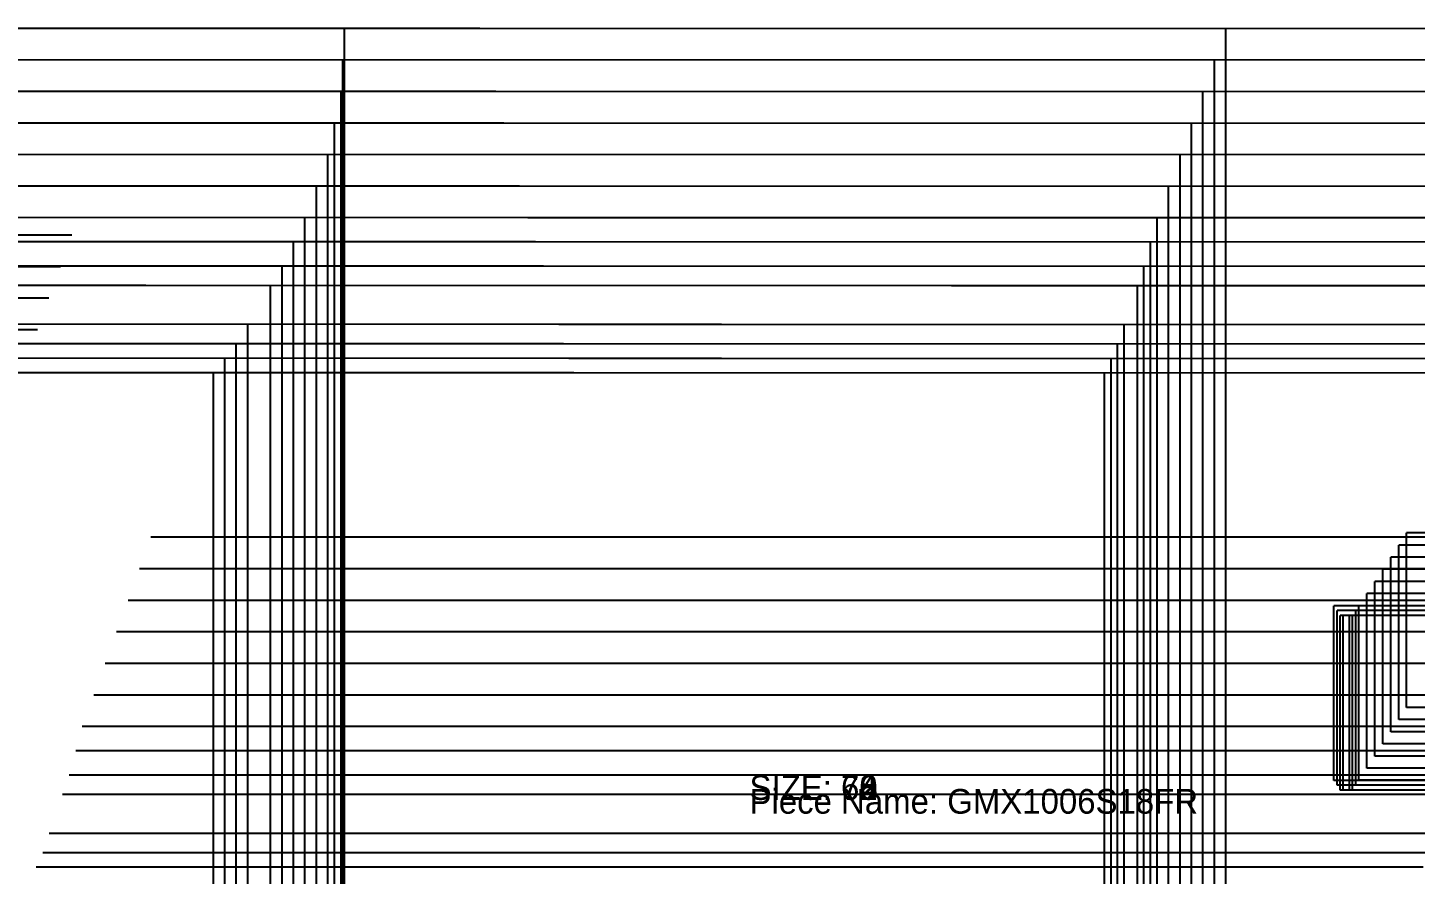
# Model space of a CAD drawing. Extents: x -1.7 to 64.2, y -0.8 to 34.5.
# Drawn here: x 7.65 to 21.73, y 25.9 to 34.49 of the extents above; entities that cross this region are included whole.
import ezdxf

# ---------------------------------------------------------------- set-up
doc = ezdxf.new("R2010")
doc.units = 0

# ---------------------------------------------------------------- blocks, each defined once
blk = doc.blocks.new('GMX1006S18FR_42')
at = {"layer": '1'}
blk.add_lwpolyline([(1.812, 30.9967), (24.573, 30.9891)], dxfattribs=at)
at = {"layer": '6'}
blk.add_line((1.812, 30.9967), (24.573, 30.9891), dxfattribs=at)
at = {"layer": '8'}
for p, q in [((9.5325, 30.9962), (9.5325, 22.0395)), ((18.5785, 22.0395), (18.5785, 30.9962)), ((22.0502, 28.6271), (20.9085, 28.6271)), ((20.9085, 26.8554), (20.9085, 28.6271)), ((22.0502, 26.8554), (20.9085, 26.8554))]:
    blk.add_line(p, q, dxfattribs=at)
at = {"layer": '1'}
for s, p in [('SIZE: 42', (14.9767, 26.6581)), ('Piece Name: GMX1006S18FR', (14.9767, 26.5181))]:
    blk.add_text(s, height=0.25, dxfattribs=at).set_placement(p)
blk = doc.blocks.new('GMX1006S18FR_44')
at = {"layer": '1'}
blk.add_lwpolyline([(1.5836, 31.1443), (24.6991, 31.1368)], dxfattribs=at)
at = {"layer": '5'}
blk.add_line((7.7367, 25.9765), (21.815, 25.9765), dxfattribs=at)
at = {"layer": '6'}
blk.add_line((1.5836, 31.1443), (24.6991, 31.1368), dxfattribs=at)
at = {"layer": '7'}
blk.add_line((7.7367, 25.9765), (21.815, 25.9765), dxfattribs=at)
at = {"layer": '8'}
for p, q in [((9.6486, 31.1439), (9.6486, 21.8919)), ((18.6455, 21.8919), (18.6455, 31.1439)), ((22.0818, 28.5779), (20.9401, 28.5779)), ((20.9401, 26.8062), (20.9401, 28.5779)), ((22.0818, 26.8062), (20.9401, 26.8062))]:
    blk.add_line(p, q, dxfattribs=at)
at = {"layer": '1'}
for s, p in [('SIZE: 44', (14.9767, 26.6581)), ('Piece Name: GMX1006S18FR', (14.9767, 26.5181))]:
    blk.add_text(s, height=0.25, dxfattribs=at).set_placement(p)
blk = doc.blocks.new('GMX1006S18FR_46')
at = {"layer": '1'}
blk.add_lwpolyline([(1.3553, 31.2919), (24.8251, 31.2845)], dxfattribs=at)
at = {"layer": '5'}
blk.add_line((7.8037, 26.1242), (21.8819, 26.1242), dxfattribs=at)
at = {"layer": '6'}
blk.add_line((1.3553, 31.2919), (24.8251, 31.2845), dxfattribs=at)
at = {"layer": '7'}
blk.add_line((7.8037, 26.1242), (21.8819, 26.1242), dxfattribs=at)
at = {"layer": '8'}
for p, q in [((9.7648, 31.2916), (9.7648, 21.7443)), ((18.7124, 21.7443), (18.7124, 31.2916)), ((22.1133, 28.5287), (20.9716, 28.5287)), ((20.9716, 26.757), (20.9716, 28.5287)), ((22.1133, 26.757), (20.9716, 26.757))]:
    blk.add_line(p, q, dxfattribs=at)
at = {"layer": '1'}
for s, p in [('SIZE: 46', (14.9767, 26.6581)), ('Piece Name: GMX1006S18FR', (14.9767, 26.5181))]:
    blk.add_text(s, height=0.25, dxfattribs=at).set_placement(p)
blk = doc.blocks.new('GMX1006S18FR_48')
at = {"layer": '1'}
blk.add_lwpolyline([(1.127, 31.4887), (24.9511, 31.4814)], dxfattribs=at)
at = {"layer": '5'}
blk.add_line((7.8707, 26.3211), (21.9489, 26.3211), dxfattribs=at)
at = {"layer": '6'}
blk.add_line((1.127, 31.4887), (24.9511, 31.4814), dxfattribs=at)
at = {"layer": '7'}
blk.add_line((7.8707, 26.3211), (21.9489, 26.3211), dxfattribs=at)
at = {"layer": '8'}
for p, q in [((9.881, 31.4885), (9.881, 21.5475)), ((18.7794, 21.5475), (18.7794, 31.4885)), ((22.1448, 28.5287), (21.0031, 28.5287)), ((21.0031, 26.757), (21.0031, 28.5287)), ((22.1448, 26.757), (21.0031, 26.757))]:
    blk.add_line(p, q, dxfattribs=at)
at = {"layer": '1'}
for s, p in [('SIZE: 48', (14.9767, 26.6581)), ('Piece Name: GMX1006S18FR', (14.9767, 26.5181))]:
    blk.add_text(s, height=0.25, dxfattribs=at).set_placement(p)
blk = doc.blocks.new('GMX1006S18FR_52')
at = {"layer": '1'}
blk.add_lwpolyline([(0.6702, 31.8823), (25.2033, 31.8753)], dxfattribs=at)
at = {"layer": '5'}
blk.add_line((8.0046, 26.715), (22.0828, 26.715), dxfattribs=at)
at = {"layer": '6'}
blk.add_line((0.6702, 31.8823), (25.2033, 31.8753), dxfattribs=at)
at = {"layer": '7'}
blk.add_line((8.0046, 26.715), (22.0828, 26.715), dxfattribs=at)
at = {"layer": '8'}
for p, q in [((10.1133, 31.8824), (10.1133, 21.1539)), ((18.9133, 21.1539), (18.9133, 31.8824)), ((22.208, 28.5288), (21.0663, 28.5288)), ((21.0663, 26.7571), (21.0663, 28.5288)), ((22.208, 26.7571), (21.0663, 26.7571))]:
    blk.add_line(p, q, dxfattribs=at)
at = {"layer": '1'}
for s, p in [('SIZE: 52', (14.9767, 26.658)), ('Piece Name: GMX1006S18FR', (14.9767, 26.518))]:
    blk.add_text(s, height=0.25, dxfattribs=at).set_placement(p)
blk = doc.blocks.new('GMX1006S18FR_54')
at = {"layer": '1'}
blk.add_lwpolyline([(0.4419, 32.0791), (25.3294, 32.0722)], dxfattribs=at)
at = {"layer": '5'}
blk.add_line((8.0716, 26.9119), (22.1498, 26.9119), dxfattribs=at)
at = {"layer": '6'}
blk.add_line((0.4419, 32.0791), (25.3294, 32.0722), dxfattribs=at)
at = {"layer": '7'}
blk.add_line((8.0716, 26.9119), (22.1498, 26.9119), dxfattribs=at)
at = {"layer": '8'}
for p, q in [((10.2295, 32.0793), (10.2295, 20.9572)), ((18.9803, 20.9572), (18.9803, 32.0793)), ((22.2396, 28.5288), (21.0979, 28.5288)), ((21.0979, 26.7571), (21.0979, 28.5288)), ((22.2396, 26.7571), (21.0979, 26.7571))]:
    blk.add_line(p, q, dxfattribs=at)
at = {"layer": '1'}
for s, p in [('SIZE: 54', (14.9767, 26.658)), ('Piece Name: GMX1006S18FR', (14.9767, 26.518))]:
    blk.add_text(s, height=0.25, dxfattribs=at).set_placement(p)
blk = doc.blocks.new('GMX1006S18FR_56')
at = {"layer": '1'}
blk.add_lwpolyline([(0.2136, 32.3252), (25.3964, 32.3185)], dxfattribs=at)
at = {"layer": '5'}
blk.add_line((8.1386, 27.1582), (22.2168, 27.1582), dxfattribs=at)
at = {"layer": '6'}
blk.add_line((0.2136, 32.3252), (25.3964, 32.3185), dxfattribs=at)
at = {"layer": '7'}
blk.add_line((8.1386, 27.1582), (22.2168, 27.1582), dxfattribs=at)
at = {"layer": '8'}
for p, q in [((10.3457, 32.3256), (10.3457, 20.7114)), ((19.0473, 20.7114), (19.0473, 32.3256)), ((22.2712, 28.5782), (21.1294, 28.5782)), ((21.1294, 26.8065), (21.1294, 28.5782)), ((22.2712, 26.8065), (21.1294, 26.8065))]:
    blk.add_line(p, q, dxfattribs=at)
at = {"layer": '1'}
for s, p in [('SIZE: 56', (14.9767, 26.6579)), ('Piece Name: GMX1006S18FR', (14.9767, 26.5179))]:
    blk.add_text(s, height=0.25, dxfattribs=at).set_placement(p)
blk = doc.blocks.new('GMX1006S18FR_58')
at = {"layer": '1'}
blk.add_lwpolyline([(-0.0146, 32.5712), (25.4634, 32.5647)], dxfattribs=at)
at = {"layer": '5'}
blk.add_line((8.2056, 27.4044), (22.2838, 27.4044), dxfattribs=at)
at = {"layer": '6'}
blk.add_line((-0.0146, 32.5712), (25.4634, 32.5647), dxfattribs=at)
at = {"layer": '7'}
blk.add_line((8.2056, 27.4044), (22.2838, 27.4044), dxfattribs=at)
at = {"layer": '8'}
for p, q in [((10.4619, 32.5718), (10.4619, 20.4655)), ((19.1143, 20.4655), (19.1143, 32.5718)), ((22.3028, 28.6275), (21.1611, 28.6275)), ((21.1611, 26.8558), (21.1611, 28.6275)), ((22.3028, 26.8558), (21.1611, 26.8558))]:
    blk.add_line(p, q, dxfattribs=at)
at = {"layer": '1'}
for s, p in [('SIZE: 58', (14.9767, 26.6578)), ('Piece Name: GMX1006S18FR', (14.9767, 26.5178))]:
    blk.add_text(s, height=0.25, dxfattribs=at).set_placement(p)
blk = doc.blocks.new('GMX1006S18FR_60')
at = {"layer": '1'}
blk.add_lwpolyline([(-0.2922, 32.8911), (25.5796, 32.8848)], dxfattribs=at)
at = {"layer": '5'}
blk.add_line((8.3218, 27.7245), (22.4, 27.7245), dxfattribs=at)
at = {"layer": '6'}
blk.add_line((-0.2922, 32.8911), (25.5796, 32.8848), dxfattribs=at)
at = {"layer": '7'}
blk.add_line((8.3218, 27.7245), (22.4, 27.7245), dxfattribs=at)
at = {"layer": '8'}
for p, q in [((10.5781, 32.8919), (10.5781, 20.1706)), ((19.2305, 20.195), (19.2305, 32.8919)), ((22.3836, 28.7507), (21.2419, 28.7507)), ((21.2419, 26.979), (21.2419, 28.7507)), ((22.3836, 26.979), (21.2419, 26.979))]:
    blk.add_line(p, q, dxfattribs=at)
at = {"layer": '1'}
for s, p in [('SIZE: 60', (14.9767, 26.6577)), ('Piece Name: GMX1006S18FR', (14.9767, 26.5177))]:
    blk.add_text(s, height=0.25, dxfattribs=at).set_placement(p)
blk = doc.blocks.new('GMX1006S18FR_62')
at = {"layer": '1'}
blk.add_lwpolyline([(-0.5696, 33.211), (25.6958, 33.2049)], dxfattribs=at)
at = {"layer": '5'}
blk.add_line((8.438, 28.0446), (22.5162, 28.0446), dxfattribs=at)
at = {"layer": '6'}
blk.add_line((-0.5696, 33.211), (25.6958, 33.2049), dxfattribs=at)
at = {"layer": '7'}
blk.add_line((8.438, 28.0446), (22.5162, 28.0446), dxfattribs=at)
at = {"layer": '8'}
for p, q in [((10.6943, 33.212), (10.6943, 19.8757)), ((19.3467, 19.9245), (19.3467, 33.212)), ((22.4644, 28.8739), (21.3227, 28.8739)), ((21.3227, 27.1022), (21.3227, 28.8739)), ((22.4644, 27.1022), (21.3227, 27.1022))]:
    blk.add_line(p, q, dxfattribs=at)
at = {"layer": '1'}
for s, p in [('SIZE: 62', (14.9767, 26.6576)), ('Piece Name: GMX1006S18FR', (14.9767, 26.5176))]:
    blk.add_text(s, height=0.25, dxfattribs=at).set_placement(p)
blk = doc.blocks.new('GMX1006S18FR_64')
at = {"layer": '1'}
blk.add_lwpolyline([(-0.8472, 33.5309), (25.812, 33.525)], dxfattribs=at)
at = {"layer": '5'}
blk.add_line((8.5542, 28.3647), (22.6324, 28.3647), dxfattribs=at)
at = {"layer": '6'}
blk.add_line((-0.8472, 33.5309), (25.812, 33.525), dxfattribs=at)
at = {"layer": '7'}
blk.add_line((8.5542, 28.3647), (22.6324, 28.3647), dxfattribs=at)
at = {"layer": '8'}
for p, q in [((10.7613, 33.5321), (10.7613, 19.5812)), ((19.4629, 19.654), (19.4629, 33.5321)), ((22.5452, 28.9971), (21.4035, 28.9971)), ((21.4035, 27.2254), (21.4035, 28.9971)), ((22.5452, 27.2254), (21.4035, 27.2254))]:
    blk.add_line(p, q, dxfattribs=at)
blk.add_lwpolyline([(7.7504, 31.4274), (3.2955, 31.4274), (3.2955, 29.2743)], dxfattribs=at)
at = {"layer": '1'}
for s, p in [('SIZE: 64', (14.9767, 26.6575)), ('Piece Name: GMX1006S18FR', (14.9767, 26.5175))]:
    blk.add_text(s, height=0.25, dxfattribs=at).set_placement(p)
blk = doc.blocks.new('GMX1006S18FR_66')
at = {"layer": '1'}
blk.add_lwpolyline([(-1.1246, 33.8508), (25.9282, 33.8451)], dxfattribs=at)
at = {"layer": '5'}
blk.add_line((8.6704, 28.6848), (22.7486, 28.6848), dxfattribs=at)
at = {"layer": '6'}
blk.add_line((-1.1246, 33.8508), (25.9282, 33.8451), dxfattribs=at)
at = {"layer": '7'}
blk.add_line((8.6704, 28.6848), (22.7486, 28.6848), dxfattribs=at)
at = {"layer": '8'}
for p, q in [((10.8283, 33.8522), (10.8283, 19.2863)), ((19.5791, 19.3835), (19.5791, 33.8522)), ((22.626, 29.1203), (21.4843, 29.1203)), ((21.4843, 27.3486), (21.4843, 29.1203)), ((22.626, 27.3486), (21.4843, 27.3486))]:
    blk.add_line(p, q, dxfattribs=at)
blk.add_lwpolyline([(7.8666, 31.7475), (3.4118, 31.7475), (3.4118, 29.5944)], dxfattribs=at)
at = {"layer": '1'}
for s, p in [('SIZE: 66', (14.9767, 26.6574)), ('Piece Name: GMX1006S18FR', (14.9767, 26.5174))]:
    blk.add_text(s, height=0.25, dxfattribs=at).set_placement(p)
blk = doc.blocks.new('GMX1006S18FR_68')
at = {"layer": '1'}
blk.add_lwpolyline([(-1.4022, 34.1707), (26.0444, 34.1653)], dxfattribs=at)
at = {"layer": '5'}
blk.add_line((8.7866, 29.005), (22.8648, 29.005), dxfattribs=at)
at = {"layer": '6'}
blk.add_line((-1.4022, 34.1707), (26.0444, 34.1653), dxfattribs=at)
at = {"layer": '7'}
blk.add_line((8.7866, 29.005), (22.8648, 29.005), dxfattribs=at)
at = {"layer": '8'}
for p, q in [((10.8461, 34.1724), (10.8461, 18.9915)), ((19.6953, 19.1131), (19.6953, 34.1724)), ((22.7068, 29.2436), (21.5651, 29.2436)), ((21.5651, 27.4719), (21.5651, 29.2436)), ((22.7068, 27.4719), (21.5651, 27.4719))]:
    blk.add_line(p, q, dxfattribs=at)
blk.add_lwpolyline([(7.9828, 32.0677), (3.528, 32.0677), (3.528, 29.9146)], dxfattribs=at)
at = {"layer": '1'}
for s, p in [('SIZE: 68', (14.9767, 26.6572)), ('Piece Name: GMX1006S18FR', (14.9767, 26.5172))]:
    blk.add_text(s, height=0.25, dxfattribs=at).set_placement(p)
blk = doc.blocks.new('GMX1006S18FR_70')
at = {"layer": '1'}
blk.add_lwpolyline([(-1.6796, 34.4906), (26.1606, 34.4854)], dxfattribs=at)
at = {"layer": '5'}
blk.add_line((8.9028, 29.3251), (22.981, 29.3251), dxfattribs=at)
at = {"layer": '6'}
blk.add_line((-1.6796, 34.4906), (26.1606, 34.4854), dxfattribs=at)
at = {"layer": '7'}
blk.add_line((8.9028, 29.3251), (22.981, 29.3251), dxfattribs=at)
at = {"layer": '8'}
for p, q in [((10.8639, 34.4925), (10.8639, 18.6966)), ((19.8115, 18.8426), (19.8115, 34.4925)), ((22.7876, 29.3668), (21.6459, 29.3668)), ((21.6459, 27.5951), (21.6459, 29.3668)), ((22.7876, 27.5951), (21.6459, 27.5951))]:
    blk.add_line(p, q, dxfattribs=at)
blk.add_lwpolyline([(8.099, 32.3878), (3.6442, 32.3878), (3.6442, 30.2347)], dxfattribs=at)
at = {"layer": '1'}
for s, p in [('SIZE: 70', (14.9767, 26.6571)), ('Piece Name: GMX1006S18FR', (14.9767, 26.5171))]:
    blk.add_text(s, height=0.25, dxfattribs=at).set_placement(p)

msp = doc.modelspace()

# ---------------------------------------------------------------- block references
at = {"layer": '1'}
for name in ['GMX1006S18FR_70', 'GMX1006S18FR_68', 'GMX1006S18FR_66', 'GMX1006S18FR_64', 'GMX1006S18FR_62', 'GMX1006S18FR_60', 'GMX1006S18FR_58', 'GMX1006S18FR_56', 'GMX1006S18FR_54', 'GMX1006S18FR_52', 'GMX1006S18FR_48', 'GMX1006S18FR_46', 'GMX1006S18FR_44', 'GMX1006S18FR_42']:
    msp.add_blockref(name, (0, 0), dxfattribs=at)

doc.saveas('drawing.dxf')
